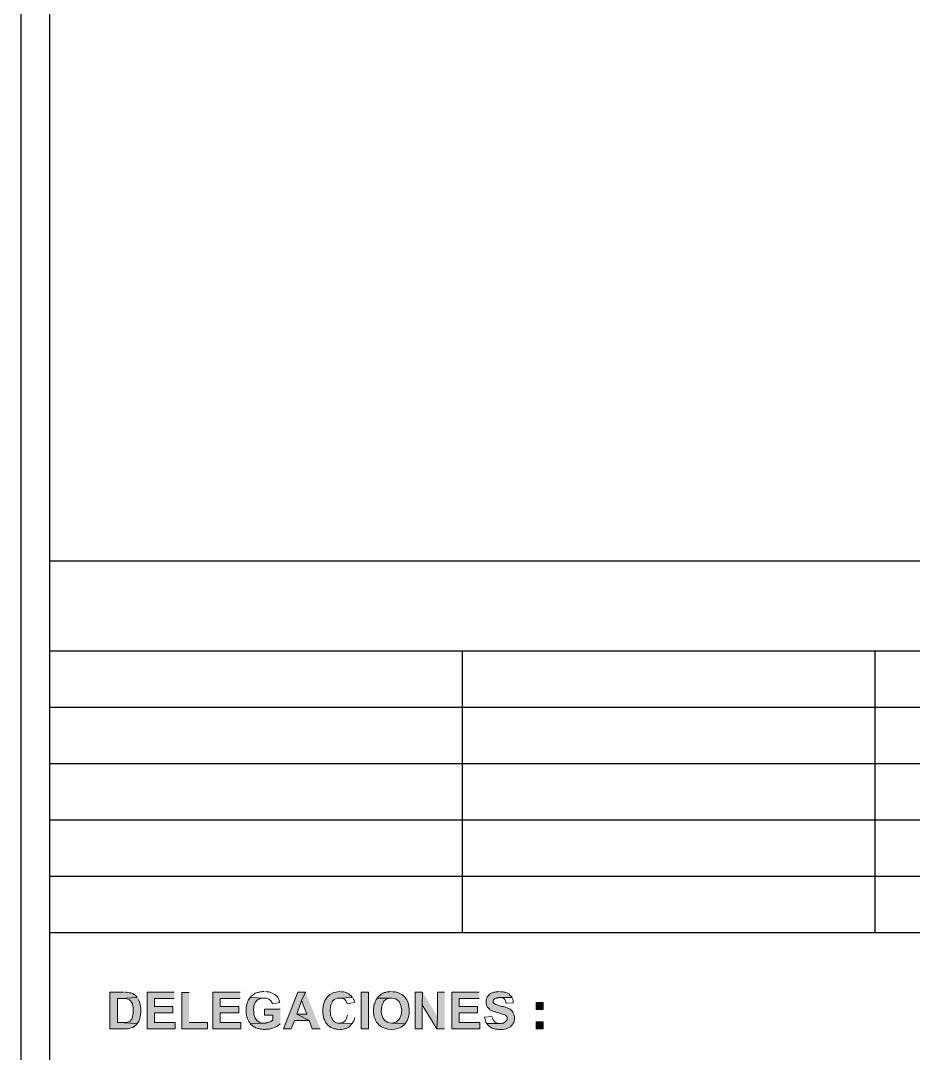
# Model space of a CAD drawing. Header units: inches. Extents: x 5 to 295, y 10 to 227.
# Drawn here: x 250.72 to 269.9, y 80.29 to 102.47 of the extents above; entities that cross this region are included whole.
import ezdxf

# ---------------------------------------------------------------- set-up
doc = ezdxf.new("R2010")
doc.units = ezdxf.units.IN
doc.header["$MEASUREMENT"] = 0
doc.layers.add('1- 1', color=1, linetype='Continuous')
doc.layers.add('1- 3', color=3, linetype='Continuous')

msp = doc.modelspace()

# ---------------------------------------------------------------- hatches: boundary and pattern name
at = {"layer": '1- 3'}
h = msp.add_hatch(color=256, dxfattribs=at)
edge = h.paths.add_edge_path()
edge.add_spline(control_points=[(252.935, 81.6), (252.935, 81.6), (252.643, 81.6), (252.643, 81.6), (252.643, 81.6), (252.643, 80.81), (252.643, 80.81), (252.643, 80.81), (252.943, 80.81), (252.943, 80.81), (253.049, 80.811), (253.149, 80.828), (253.22, 80.913), (253.22, 80.913), (253.228, 80.929), (253.228, 80.929), (253.228, 80.929), (252.801, 80.945), (252.801, 80.945), (252.801, 80.945), (252.801, 81.466), (252.801, 81.466), (252.801, 81.466), (252.872, 81.466), (252.872, 81.466), (252.872, 81.466), (253.228, 81.482), (253.228, 81.482), (253.228, 81.482), (253.22, 81.498), (253.22, 81.498), (253.134, 81.588), (253.099, 81.579), (252.991, 81.6), (252.991, 81.6), (252.959, 81.6), (252.959, 81.6)], knot_values=[0, 0, 0, 0, 0.035278, 0.035278, 0.035278, 0.070556, 0.070556, 0.070556, 0.105833, 0.105833, 0.105833, 0.141111, 0.141111, 0.141111, 0.176389, 0.176389, 0.176389, 0.211667, 0.211667, 0.211667, 0.246944, 0.246944, 0.246944, 0.282222, 0.282222, 0.282222, 0.3175, 0.3175, 0.3175, 0.352778, 0.352778, 0.352778, 0.388056, 0.388056, 0.388056, 0.423333, 0.423333, 0.423333, 0.423333], degree=3, periodic=0)
edge.add_line((252.959, 81.6), (252.935, 81.6))
h = msp.add_hatch(color=256, dxfattribs=at)
edge = h.paths.add_edge_path()
edge.add_spline(control_points=[(253.228, 81.482), (253.228, 81.482), (252.872, 81.466), (252.872, 81.466), (252.872, 81.466), (252.935, 81.466), (252.935, 81.466), (253.075, 81.462), (253.131, 81.395), (253.141, 81.261), (253.141, 81.261), (253.141, 81.19), (253.141, 81.19), (253.145, 81.134), (253.126, 81.085), (253.117, 81.032), (253.117, 81.032), (253.109, 81.016), (253.109, 81.016), (253.109, 81.016), (253.093, 81), (253.093, 81), (253.093, 81), (253.085, 80.984), (253.085, 80.984), (253.085, 80.984), (253.077, 80.976), (253.077, 80.976), (253.077, 80.976), (253.062, 80.968), (253.062, 80.968), (253.062, 80.968), (253.038, 80.96), (253.038, 80.96), (253.038, 80.96), (253.014, 80.953), (253.014, 80.953), (253.014, 80.953), (252.998, 80.945), (252.998, 80.945), (252.998, 80.945), (252.801, 80.945), (252.801, 80.945), (252.801, 80.945), (253.228, 80.929), (253.228, 80.929), (253.328, 81.031), (253.327, 81.331), (253.251, 81.442), (253.251, 81.442), (253.243, 81.458), (253.243, 81.458)], knot_values=[0, 0, 0, 0, 0.035278, 0.035278, 0.035278, 0.070556, 0.070556, 0.070556, 0.105833, 0.105833, 0.105833, 0.141111, 0.141111, 0.141111, 0.176389, 0.176389, 0.176389, 0.211667, 0.211667, 0.211667, 0.246944, 0.246944, 0.246944, 0.282222, 0.282222, 0.282222, 0.3175, 0.3175, 0.3175, 0.352778, 0.352778, 0.352778, 0.388056, 0.388056, 0.388056, 0.423333, 0.423333, 0.423333, 0.458611, 0.458611, 0.458611, 0.493889, 0.493889, 0.493889, 0.529167, 0.529167, 0.529167, 0.564444, 0.564444, 0.564444, 0.599722, 0.599722, 0.599722, 0.599722], degree=3, periodic=0)
edge.add_line((253.243, 81.458), (253.228, 81.482))
for points in [[(254.025, 81.6), (253.441, 81.6), (253.441, 80.81), (254.041, 80.81), (254.041, 80.945), (253.599, 80.945), (253.599, 81.158), (253.994, 81.158), (253.994, 81.292), (253.599, 81.292), (253.599, 81.466), (254.025, 81.466)], [(254.341, 81.592), (254.183, 81.592), (254.183, 80.81), (254.736, 80.81), (254.736, 80.945), (254.341, 80.945)], [(255.439, 81.6), (254.855, 81.6), (254.855, 80.81), (255.455, 80.81), (255.455, 80.945), (255.013, 80.945), (255.013, 81.158), (255.408, 81.158), (255.408, 81.292), (255.013, 81.292), (255.013, 81.466), (255.439, 81.466)], [(256.845, 81.6), (256.679, 81.6), (256.371, 80.81), (256.537, 80.81), (256.608, 80.992), (256.924, 80.992), (256.656, 81.126), (256.758, 81.419)], [(256.845, 81.6), (256.758, 81.419), (256.869, 81.126), (256.656, 81.126), (256.924, 80.992), (256.987, 80.81), (257.161, 80.81)], [(259.357, 81.6), (259.199, 81.6), (259.199, 80.81), (259.349, 80.81), (259.349, 81.324)], [(259.357, 81.6), (259.349, 81.324), (259.665, 80.81), (259.681, 81.071)], [(259.831, 81.6), (259.681, 81.6), (259.681, 81.071), (259.665, 80.81), (259.831, 80.81)], [(260.574, 81.6), (259.989, 81.6), (259.989, 80.81), (260.589, 80.81), (260.589, 80.945), (260.147, 80.945), (260.147, 81.158), (260.542, 81.158), (260.542, 81.292), (260.147, 81.292), (260.147, 81.466), (260.574, 81.466)]]:
    msp.add_hatch(color=256, dxfattribs=at).paths.add_polyline_path(points)
h = msp.add_hatch(color=256, dxfattribs=at)
edge = h.paths.add_edge_path()
edge.add_spline(control_points=[(255.653, 81.482), (255.653, 81.482), (255.637, 81.466), (255.637, 81.466), (255.637, 81.466), (255.629, 81.442), (255.629, 81.442), (255.629, 81.442), (255.613, 81.426), (255.613, 81.426), (255.613, 81.426), (255.613, 81.419), (255.613, 81.419), (255.613, 81.419), (255.605, 81.403), (255.605, 81.403), (255.605, 81.403), (255.597, 81.379), (255.597, 81.379), (255.597, 81.379), (255.589, 81.363), (255.589, 81.363), (255.589, 81.363), (255.574, 81.316), (255.574, 81.316), (255.574, 81.316), (255.574, 81.3), (255.574, 81.3), (255.574, 81.3), (255.566, 81.276), (255.566, 81.276), (255.566, 81.276), (255.566, 81.19), (255.566, 81.19), (255.567, 81.115), (255.585, 81.024), (255.629, 80.968), (255.629, 80.968), (255.637, 80.953), (255.637, 80.953), (255.637, 80.953), (255.653, 80.929), (255.653, 80.929), (255.653, 80.929), (255.953, 80.937), (255.953, 80.937), (255.953, 80.937), (255.921, 80.937), (255.921, 80.937), (255.797, 80.943), (255.735, 81.051), (255.731, 81.166), (255.731, 81.166), (255.731, 81.19), (255.731, 81.19), (255.731, 81.19), (255.724, 81.213), (255.724, 81.213), (255.724, 81.213), (255.724, 81.237), (255.724, 81.237), (255.738, 81.278), (255.732, 81.324), (255.755, 81.363), (255.755, 81.363), (255.763, 81.379), (255.763, 81.379), (255.763, 81.379), (255.779, 81.395), (255.779, 81.395), (255.779, 81.395), (255.787, 81.411), (255.787, 81.411), (255.787, 81.411), (255.81, 81.434), (255.81, 81.434), (255.81, 81.434), (255.826, 81.442), (255.826, 81.442), (255.826, 81.442), (255.85, 81.45), (255.85, 81.45), (255.85, 81.45), (255.866, 81.466), (255.866, 81.466), (255.866, 81.466), (255.889, 81.466), (255.889, 81.466), (255.889, 81.466), (255.905, 81.474), (255.905, 81.474), (255.905, 81.474), (255.953, 81.474), (255.953, 81.474)], knot_values=[0, 0, 0, 0, 0.035278, 0.035278, 0.035278, 0.070556, 0.070556, 0.070556, 0.105833, 0.105833, 0.105833, 0.141111, 0.141111, 0.141111, 0.176389, 0.176389, 0.176389, 0.211667, 0.211667, 0.211667, 0.246944, 0.246944, 0.246944, 0.282222, 0.282222, 0.282222, 0.3175, 0.3175, 0.3175, 0.352778, 0.352778, 0.352778, 0.388056, 0.388056, 0.388056, 0.423333, 0.423333, 0.423333, 0.458611, 0.458611, 0.458611, 0.493889, 0.493889, 0.493889, 0.529167, 0.529167, 0.529167, 0.564444, 0.564444, 0.564444, 0.599722, 0.599722, 0.599722, 0.635, 0.635, 0.635, 0.670278, 0.670278, 0.670278, 0.705556, 0.705556, 0.705556, 0.740833, 0.740833, 0.740833, 0.776111, 0.776111, 0.776111, 0.811389, 0.811389, 0.811389, 0.846667, 0.846667, 0.846667, 0.881944, 0.881944, 0.881944, 0.917222, 0.917222, 0.917222, 0.9525, 0.9525, 0.9525, 0.987778, 0.987778, 0.987778, 1.023056, 1.023056, 1.023056, 1.058333, 1.058333, 1.058333, 1.093611, 1.093611, 1.093611, 1.093611], degree=3, periodic=0)
edge.add_line((255.953, 81.474), (255.653, 81.482))
h = msp.add_hatch(color=256, dxfattribs=at)
edge = h.paths.add_edge_path()
edge.add_spline(control_points=[(257.58, 81.616), (257.58, 81.616), (257.564, 81.616), (257.564, 81.616), (257.564, 81.616), (257.54, 81.608), (257.54, 81.608), (257.267, 81.6), (257.166, 81.293), (257.232, 81.063), (257.232, 81.063), (257.232, 81.047), (257.232, 81.047), (257.232, 81.047), (257.24, 81.024), (257.24, 81.024), (257.24, 81.024), (257.248, 81.008), (257.248, 81.008), (257.285, 80.915), (257.364, 80.841), (257.461, 80.81), (257.461, 80.81), (257.485, 80.81), (257.485, 80.81), (257.485, 80.81), (257.509, 80.802), (257.509, 80.802), (257.509, 80.802), (257.525, 80.802), (257.525, 80.802), (257.565, 80.782), (257.609, 80.802), (257.651, 80.802), (257.651, 80.802), (257.675, 80.81), (257.675, 80.81), (257.675, 80.81), (257.69, 80.81), (257.69, 80.81), (257.718, 80.816), (257.773, 80.848), (257.793, 80.866), (257.793, 80.866), (257.809, 80.881), (257.809, 80.881), (257.809, 80.881), (257.817, 80.897), (257.817, 80.897), (257.817, 80.897), (257.848, 80.929), (257.848, 80.929), (257.848, 80.929), (257.572, 80.937), (257.572, 80.937), (257.572, 80.937), (257.54, 80.937), (257.54, 80.937), (257.493, 80.932), (257.459, 80.968), (257.43, 81), (257.43, 81), (257.422, 81.016), (257.422, 81.016), (257.422, 81.016), (257.406, 81.032), (257.406, 81.032), (257.406, 81.069), (257.373, 81.095), (257.382, 81.158), (257.382, 81.158), (257.374, 81.182), (257.374, 81.182), (257.374, 81.182), (257.374, 81.237), (257.374, 81.237), (257.374, 81.237), (257.382, 81.261), (257.382, 81.261), (257.377, 81.319), (257.393, 81.335), (257.414, 81.387), (257.414, 81.387), (257.422, 81.403), (257.422, 81.403), (257.422, 81.403), (257.43, 81.411), (257.43, 81.411), (257.485, 81.467), (257.458, 81.444), (257.532, 81.474), (257.532, 81.474), (257.572, 81.474), (257.572, 81.474), (257.572, 81.474), (257.856, 81.482), (257.856, 81.482), (257.856, 81.482), (257.841, 81.498), (257.841, 81.498), (257.793, 81.563), (257.71, 81.609), (257.627, 81.608), (257.627, 81.608), (257.604, 81.608), (257.604, 81.608)], knot_values=[0, 0, 0, 0, 0.035278, 0.035278, 0.035278, 0.070556, 0.070556, 0.070556, 0.105833, 0.105833, 0.105833, 0.141111, 0.141111, 0.141111, 0.176389, 0.176389, 0.176389, 0.211667, 0.211667, 0.211667, 0.246944, 0.246944, 0.246944, 0.282222, 0.282222, 0.282222, 0.3175, 0.3175, 0.3175, 0.352778, 0.352778, 0.352778, 0.388056, 0.388056, 0.388056, 0.423333, 0.423333, 0.423333, 0.458611, 0.458611, 0.458611, 0.493889, 0.493889, 0.493889, 0.529167, 0.529167, 0.529167, 0.564444, 0.564444, 0.564444, 0.599722, 0.599722, 0.599722, 0.635, 0.635, 0.635, 0.670278, 0.670278, 0.670278, 0.705556, 0.705556, 0.705556, 0.740833, 0.740833, 0.740833, 0.776111, 0.776111, 0.776111, 0.811389, 0.811389, 0.811389, 0.846667, 0.846667, 0.846667, 0.881944, 0.881944, 0.881944, 0.917222, 0.917222, 0.917222, 0.9525, 0.9525, 0.9525, 0.987778, 0.987778, 0.987778, 1.023056, 1.023056, 1.023056, 1.058333, 1.058333, 1.058333, 1.093611, 1.093611, 1.093611, 1.128889, 1.128889, 1.128889, 1.164167, 1.164167, 1.164167, 1.199444, 1.199444, 1.199444, 1.234722, 1.234722, 1.234722, 1.234722], degree=3, periodic=0)
edge.add_line((257.604, 81.608), (257.58, 81.616))
h = msp.add_hatch(color=256, dxfattribs=at)
h.dxf.hatch_style = 2
h.paths.add_polyline_path([(258.196, 80.81), (258.196, 81.6), (258.038, 81.6), (258.038, 80.81)])
h = msp.add_hatch(color=256, dxfattribs=at)
edge = h.paths.add_edge_path()
edge.add_spline(control_points=[(258.386, 81.474), (258.386, 81.474), (258.378, 81.458), (258.378, 81.458), (258.378, 81.458), (258.362, 81.442), (258.362, 81.442), (258.362, 81.442), (258.354, 81.419), (258.354, 81.419), (258.354, 81.419), (258.346, 81.403), (258.346, 81.403), (258.346, 81.403), (258.338, 81.395), (258.338, 81.395), (258.338, 81.395), (258.33, 81.379), (258.33, 81.379), (258.33, 81.379), (258.33, 81.355), (258.33, 81.355), (258.33, 81.355), (258.322, 81.34), (258.322, 81.34), (258.322, 81.34), (258.314, 81.316), (258.314, 81.316), (258.314, 81.316), (258.314, 81.276), (258.314, 81.276), (258.314, 81.276), (258.307, 81.253), (258.307, 81.253), (258.307, 81.253), (258.307, 81.15), (258.307, 81.15), (258.307, 81.15), (258.314, 81.126), (258.314, 81.126), (258.314, 81.126), (258.314, 81.087), (258.314, 81.087), (258.314, 81.087), (258.33, 81.039), (258.33, 81.039), (258.33, 81.039), (258.338, 81.024), (258.338, 81.024), (258.338, 81.024), (258.346, 81), (258.346, 81), (258.346, 81), (258.37, 80.953), (258.37, 80.953), (258.37, 80.953), (258.401, 80.921), (258.401, 80.921), (258.401, 80.921), (258.409, 80.905), (258.409, 80.905), (258.409, 80.905), (258.417, 80.897), (258.417, 80.897), (258.557, 80.767), (258.813, 80.762), (258.954, 80.889), (258.954, 80.889), (258.986, 80.921), (258.986, 80.921), (258.986, 80.921), (258.694, 80.937), (258.694, 80.937), (258.46, 80.923), (258.425, 81.241), (258.52, 81.395), (258.52, 81.395), (258.528, 81.411), (258.528, 81.411), (258.528, 81.411), (258.536, 81.411), (258.536, 81.411), (258.536, 81.411), (258.567, 81.442), (258.567, 81.442), (258.567, 81.442), (258.583, 81.45), (258.583, 81.45), (258.583, 81.45), (258.607, 81.458), (258.607, 81.458), (258.607, 81.458), (258.622, 81.466), (258.622, 81.466), (258.622, 81.466), (258.646, 81.474), (258.646, 81.474), (258.646, 81.474), (258.694, 81.474), (258.694, 81.474)], knot_values=[0, 0, 0, 0, 0.035278, 0.035278, 0.035278, 0.070556, 0.070556, 0.070556, 0.105833, 0.105833, 0.105833, 0.141111, 0.141111, 0.141111, 0.176389, 0.176389, 0.176389, 0.211667, 0.211667, 0.211667, 0.246944, 0.246944, 0.246944, 0.282222, 0.282222, 0.282222, 0.3175, 0.3175, 0.3175, 0.352778, 0.352778, 0.352778, 0.388056, 0.388056, 0.388056, 0.423333, 0.423333, 0.423333, 0.458611, 0.458611, 0.458611, 0.493889, 0.493889, 0.493889, 0.529167, 0.529167, 0.529167, 0.564444, 0.564444, 0.564444, 0.599722, 0.599722, 0.599722, 0.635, 0.635, 0.635, 0.670278, 0.670278, 0.670278, 0.705556, 0.705556, 0.705556, 0.740833, 0.740833, 0.740833, 0.776111, 0.776111, 0.776111, 0.811389, 0.811389, 0.811389, 0.846667, 0.846667, 0.846667, 0.881944, 0.881944, 0.881944, 0.917222, 0.917222, 0.917222, 0.9525, 0.9525, 0.9525, 0.987778, 0.987778, 0.987778, 1.023056, 1.023056, 1.023056, 1.058333, 1.058333, 1.058333, 1.093611, 1.093611, 1.093611, 1.128889, 1.128889, 1.128889, 1.164167, 1.164167, 1.164167, 1.164167], degree=3, periodic=0)
edge.add_line((258.694, 81.474), (258.386, 81.474))
h = msp.add_hatch(color=256, dxfattribs=at)
edge = h.paths.add_edge_path()
edge.add_spline(control_points=[(258.686, 81.616), (258.686, 81.616), (258.67, 81.616), (258.67, 81.616), (258.67, 81.616), (258.646, 81.608), (258.646, 81.608), (258.558, 81.615), (258.586, 81.587), (258.536, 81.592), (258.536, 81.592), (258.504, 81.577), (258.504, 81.577), (258.471, 81.561), (258.444, 81.536), (258.417, 81.513), (258.417, 81.513), (258.401, 81.498), (258.401, 81.498), (258.401, 81.498), (258.386, 81.474), (258.386, 81.474), (258.386, 81.474), (258.694, 81.474), (258.694, 81.474), (258.975, 81.5), (258.983, 80.937), (258.709, 80.937), (258.709, 80.937), (258.694, 80.937), (258.694, 80.937), (258.694, 80.937), (258.986, 80.921), (258.986, 80.921), (258.986, 80.921), (258.994, 80.937), (258.994, 80.937), (259.101, 81.066), (259.101, 81.369), (258.978, 81.49), (258.978, 81.49), (258.97, 81.505), (258.97, 81.505), (258.97, 81.505), (258.962, 81.505), (258.962, 81.505), (258.905, 81.57), (258.818, 81.604), (258.733, 81.608), (258.733, 81.608), (258.709, 81.608), (258.709, 81.608)], knot_values=[0, 0, 0, 0, 0.035278, 0.035278, 0.035278, 0.070556, 0.070556, 0.070556, 0.105833, 0.105833, 0.105833, 0.141111, 0.141111, 0.141111, 0.176389, 0.176389, 0.176389, 0.211667, 0.211667, 0.211667, 0.246944, 0.246944, 0.246944, 0.282222, 0.282222, 0.282222, 0.3175, 0.3175, 0.3175, 0.352778, 0.352778, 0.352778, 0.388056, 0.388056, 0.388056, 0.423333, 0.423333, 0.423333, 0.458611, 0.458611, 0.458611, 0.493889, 0.493889, 0.493889, 0.529167, 0.529167, 0.529167, 0.564444, 0.564444, 0.564444, 0.599722, 0.599722, 0.599722, 0.599722], degree=3, periodic=0)
edge.add_line((258.709, 81.608), (258.686, 81.616))
h = msp.add_hatch(color=256, dxfattribs=at)
edge = h.paths.add_edge_path()
edge.add_spline(control_points=[(261.008, 81.616), (261.008, 81.616), (261, 81.616), (261, 81.616), (261, 81.616), (260.976, 81.608), (260.976, 81.608), (260.976, 81.608), (260.937, 81.608), (260.937, 81.608), (260.937, 81.608), (260.913, 81.6), (260.913, 81.6), (260.913, 81.6), (260.889, 81.6), (260.889, 81.6), (260.889, 81.6), (260.874, 81.592), (260.874, 81.592), (260.874, 81.592), (260.85, 81.584), (260.85, 81.584), (260.85, 81.584), (260.834, 81.577), (260.834, 81.577), (260.834, 81.577), (260.818, 81.569), (260.818, 81.569), (260.818, 81.569), (260.795, 81.553), (260.795, 81.553), (260.795, 81.553), (260.779, 81.537), (260.779, 81.537), (260.779, 81.537), (260.771, 81.521), (260.771, 81.521), (260.771, 81.521), (260.755, 81.505), (260.755, 81.505), (260.755, 81.505), (260.747, 81.498), (260.747, 81.498), (260.747, 81.498), (260.739, 81.474), (260.739, 81.474), (260.739, 81.474), (260.731, 81.458), (260.731, 81.458), (260.731, 81.458), (260.724, 81.434), (260.724, 81.434), (260.724, 81.434), (260.724, 81.34), (260.724, 81.34), (260.724, 81.34), (260.731, 81.324), (260.731, 81.324), (260.731, 81.324), (260.739, 81.3), (260.739, 81.3), (260.739, 81.3), (260.747, 81.284), (260.747, 81.284), (260.747, 81.284), (260.795, 81.237), (260.795, 81.237), (260.795, 81.237), (260.803, 81.221), (260.803, 81.221), (260.803, 81.221), (260.818, 81.213), (260.818, 81.213), (260.818, 81.213), (260.834, 81.205), (260.834, 81.205), (260.921, 81.169), (261.016, 81.149), (261.103, 81.118), (261.103, 81.118), (261.126, 81.111), (261.126, 81.111), (261.126, 81.111), (261.142, 81.103), (261.142, 81.103), (261.142, 81.103), (261.158, 81.087), (261.158, 81.087), (261.158, 81.087), (261.166, 81.079), (261.166, 81.079), (261.166, 81.079), (261.174, 81.063), (261.174, 81.063), (261.174, 81.063), (261.174, 81.016), (261.174, 81.016), (261.174, 81.016), (261.166, 81), (261.166, 81), (261.166, 81), (261.15, 80.976), (261.15, 80.976), (261.15, 80.976), (261.134, 80.96), (261.134, 80.96), (261.134, 80.96), (261.126, 80.953), (261.126, 80.953), (261.126, 80.953), (261.111, 80.945), (261.111, 80.945), (261.111, 80.945), (261.087, 80.937), (261.087, 80.937), (261.087, 80.937), (261.071, 80.937), (261.071, 80.937), (261.071, 80.937), (261.047, 80.929), (261.047, 80.929), (261.047, 80.929), (260.739, 80.929), (260.739, 80.929), (260.739, 80.929), (260.747, 80.913), (260.747, 80.913), (260.747, 80.913), (260.763, 80.897), (260.763, 80.897), (260.788, 80.847), (260.912, 80.793), (260.968, 80.802), (260.968, 80.802), (260.992, 80.795), (260.992, 80.795), (260.992, 80.795), (261.016, 80.795), (261.016, 80.795), (261.101, 80.797), (261.211, 80.81), (261.269, 80.881), (261.269, 80.881), (261.284, 80.897), (261.284, 80.897), (261.284, 80.897), (261.292, 80.913), (261.292, 80.913), (261.292, 80.913), (261.3, 80.913), (261.3, 80.913), (261.3, 80.913), (261.308, 80.937), (261.308, 80.937), (261.308, 80.937), (261.316, 80.953), (261.316, 80.953), (261.316, 80.953), (261.324, 80.976), (261.324, 80.976), (261.342, 81.033), (261.334, 81.097), (261.308, 81.15), (261.308, 81.15), (261.3, 81.166), (261.3, 81.166), (261.3, 81.166), (261.3, 81.174), (261.3, 81.174), (261.228, 81.246), (261.254, 81.23), (261.158, 81.268), (261.158, 81.268), (261.142, 81.276), (261.142, 81.276), (261.142, 81.276), (261.119, 81.284), (261.119, 81.284), (261.119, 81.284), (261.095, 81.292), (261.095, 81.292), (261.095, 81.292), (261.071, 81.292), (261.071, 81.292), (261.034, 81.302), (260.923, 81.327), (260.897, 81.355), (260.897, 81.355), (260.874, 81.379), (260.874, 81.379), (260.874, 81.379), (260.874, 81.419), (260.874, 81.419), (260.874, 81.419), (260.882, 81.434), (260.882, 81.434), (260.882, 81.434), (260.897, 81.45), (260.897, 81.45), (260.897, 81.45), (260.905, 81.458), (260.905, 81.458), (260.905, 81.458), (260.921, 81.466), (260.921, 81.466), (260.921, 81.466), (260.937, 81.474), (260.937, 81.474), (260.937, 81.474), (260.961, 81.474), (260.961, 81.474), (260.961, 81.474), (260.984, 81.482), (260.984, 81.482), (260.984, 81.482), (261.284, 81.482), (261.284, 81.482), (261.284, 81.482), (261.277, 81.498), (261.277, 81.498), (261.277, 81.498), (261.229, 81.545), (261.229, 81.545), (261.229, 81.545), (261.221, 81.561), (261.221, 81.561), (261.221, 81.561), (261.19, 81.577), (261.19, 81.577), (261.19, 81.577), (261.166, 81.584), (261.166, 81.584), (261.166, 81.584), (261.15, 81.592), (261.15, 81.592), (261.15, 81.592), (261.126, 81.6), (261.126, 81.6), (261.126, 81.6), (261.111, 81.6), (261.111, 81.6), (261.111, 81.6), (261.087, 81.608), (261.087, 81.608), (261.087, 81.608), (261.032, 81.608), (261.032, 81.608)], knot_values=[0, 0, 0, 0, 0.035278, 0.035278, 0.035278, 0.070556, 0.070556, 0.070556, 0.105833, 0.105833, 0.105833, 0.141111, 0.141111, 0.141111, 0.176389, 0.176389, 0.176389, 0.211667, 0.211667, 0.211667, 0.246944, 0.246944, 0.246944, 0.282222, 0.282222, 0.282222, 0.3175, 0.3175, 0.3175, 0.352778, 0.352778, 0.352778, 0.388056, 0.388056, 0.388056, 0.423333, 0.423333, 0.423333, 0.458611, 0.458611, 0.458611, 0.493889, 0.493889, 0.493889, 0.529167, 0.529167, 0.529167, 0.564444, 0.564444, 0.564444, 0.599722, 0.599722, 0.599722, 0.635, 0.635, 0.635, 0.670278, 0.670278, 0.670278, 0.705556, 0.705556, 0.705556, 0.740833, 0.740833, 0.740833, 0.776111, 0.776111, 0.776111, 0.811389, 0.811389, 0.811389, 0.846667, 0.846667, 0.846667, 0.881944, 0.881944, 0.881944, 0.917222, 0.917222, 0.917222, 0.9525, 0.9525, 0.9525, 0.987778, 0.987778, 0.987778, 1.023056, 1.023056, 1.023056, 1.058333, 1.058333, 1.058333, 1.093611, 1.093611, 1.093611, 1.128889, 1.128889, 1.128889, 1.164167, 1.164167, 1.164167, 1.199444, 1.199444, 1.199444, 1.234722, 1.234722, 1.234722, 1.27, 1.27, 1.27, 1.305278, 1.305278, 1.305278, 1.340556, 1.340556, 1.340556, 1.375833, 1.375833, 1.375833, 1.411111, 1.411111, 1.411111, 1.446389, 1.446389, 1.446389, 1.481667, 1.481667, 1.481667, 1.516944, 1.516944, 1.516944, 1.552222, 1.552222, 1.552222, 1.5875, 1.5875, 1.5875, 1.622778, 1.622778, 1.622778, 1.658056, 1.658056, 1.658056, 1.693333, 1.693333, 1.693333, 1.728611, 1.728611, 1.728611, 1.763889, 1.763889, 1.763889, 1.799167, 1.799167, 1.799167, 1.834444, 1.834444, 1.834444, 1.869722, 1.869722, 1.869722, 1.905, 1.905, 1.905, 1.940278, 1.940278, 1.940278, 1.975556, 1.975556, 1.975556, 2.010833, 2.010833, 2.010833, 2.046111, 2.046111, 2.046111, 2.081389, 2.081389, 2.081389, 2.116667, 2.116667, 2.116667, 2.151944, 2.151944, 2.151944, 2.187222, 2.187222, 2.187222, 2.2225, 2.2225, 2.2225, 2.257778, 2.257778, 2.257778, 2.293056, 2.293056, 2.293056, 2.328333, 2.328333, 2.328333, 2.363611, 2.363611, 2.363611, 2.398889, 2.398889, 2.398889, 2.434167, 2.434167, 2.434167, 2.469444, 2.469444, 2.469444, 2.504722, 2.504722, 2.504722, 2.54, 2.54, 2.54, 2.575278, 2.575278, 2.575278, 2.610556, 2.610556, 2.610556, 2.645833, 2.645833, 2.645833, 2.681111, 2.681111, 2.681111, 2.716389, 2.716389, 2.716389, 2.751667, 2.751667, 2.751667, 2.786944, 2.786944, 2.786944, 2.822222, 2.822222, 2.822222, 2.8575, 2.8575, 2.8575, 2.892778, 2.892778, 2.892778, 2.892778], degree=3, periodic=0)
edge.add_line((261.032, 81.608), (261.008, 81.616))
h = msp.add_hatch(color=256, dxfattribs=at)
edge = h.paths.add_edge_path()
edge.add_spline(control_points=[(256.3, 81.237), (256.3, 81.237), (255.961, 81.237), (255.961, 81.237), (255.961, 81.237), (255.961, 81.103), (255.961, 81.103), (255.961, 81.103), (256.142, 81.103), (256.142, 81.103), (256.142, 81.103), (256.142, 81), (256.142, 81), (256.142, 81), (256.134, 80.992), (256.134, 80.992), (256.134, 80.992), (256.111, 80.984), (256.111, 80.984), (256.111, 80.984), (256.095, 80.968), (256.095, 80.968), (256.095, 80.968), (256.079, 80.96), (256.079, 80.96), (256.079, 80.96), (256.055, 80.953), (256.055, 80.953), (256.055, 80.953), (256.04, 80.945), (256.04, 80.945), (256.04, 80.945), (256.016, 80.945), (256.016, 80.945), (256.016, 80.945), (255.992, 80.937), (255.992, 80.937), (255.992, 80.937), (255.953, 80.937), (255.953, 80.937), (255.953, 80.937), (255.653, 80.929), (255.653, 80.929), (255.653, 80.929), (255.66, 80.913), (255.66, 80.913), (255.66, 80.913), (255.676, 80.897), (255.676, 80.897), (255.676, 80.897), (255.692, 80.889), (255.692, 80.889), (255.692, 80.889), (255.708, 80.874), (255.708, 80.874), (255.708, 80.874), (255.731, 80.858), (255.731, 80.858), (255.731, 80.858), (255.747, 80.85), (255.747, 80.85), (255.747, 80.85), (255.755, 80.85), (255.755, 80.85), (255.755, 80.85), (255.771, 80.834), (255.771, 80.834), (255.771, 80.834), (255.787, 80.826), (255.787, 80.826), (255.787, 80.826), (255.81, 80.818), (255.81, 80.818), (255.857, 80.821), (255.843, 80.797), (255.913, 80.802), (255.913, 80.802), (255.937, 80.795), (255.937, 80.795), (255.937, 80.795), (255.984, 80.795), (255.984, 80.795), (255.984, 80.795), (256.008, 80.802), (256.008, 80.802), (256.042, 80.801), (256.079, 80.807), (256.111, 80.818), (256.111, 80.818), (256.158, 80.834), (256.158, 80.834), (256.215, 80.857), (256.2, 80.85), (256.253, 80.881), (256.253, 80.881), (256.269, 80.897), (256.269, 80.897), (256.269, 80.897), (256.284, 80.905), (256.284, 80.905), (256.284, 80.905), (256.3, 80.921), (256.3, 80.921)], knot_values=[0, 0, 0, 0, 0.035278, 0.035278, 0.035278, 0.070556, 0.070556, 0.070556, 0.105833, 0.105833, 0.105833, 0.141111, 0.141111, 0.141111, 0.176389, 0.176389, 0.176389, 0.211667, 0.211667, 0.211667, 0.246944, 0.246944, 0.246944, 0.282222, 0.282222, 0.282222, 0.3175, 0.3175, 0.3175, 0.352778, 0.352778, 0.352778, 0.388056, 0.388056, 0.388056, 0.423333, 0.423333, 0.423333, 0.458611, 0.458611, 0.458611, 0.493889, 0.493889, 0.493889, 0.529167, 0.529167, 0.529167, 0.564444, 0.564444, 0.564444, 0.599722, 0.599722, 0.599722, 0.635, 0.635, 0.635, 0.670278, 0.670278, 0.670278, 0.705556, 0.705556, 0.705556, 0.740833, 0.740833, 0.740833, 0.776111, 0.776111, 0.776111, 0.811389, 0.811389, 0.811389, 0.846667, 0.846667, 0.846667, 0.881944, 0.881944, 0.881944, 0.917222, 0.917222, 0.917222, 0.9525, 0.9525, 0.9525, 0.987778, 0.987778, 0.987778, 1.023056, 1.023056, 1.023056, 1.058333, 1.058333, 1.058333, 1.093611, 1.093611, 1.093611, 1.128889, 1.128889, 1.128889, 1.164167, 1.164167, 1.164167, 1.199444, 1.199444, 1.199444, 1.199444], degree=3, periodic=0)
edge.add_line((256.3, 80.921), (256.3, 81.237))
h = msp.add_hatch(color=256, dxfattribs=at)
h.dxf.hatch_style = 2
h.paths.add_polyline_path([(261.948, 81.229), (261.948, 81.379), (261.798, 81.379), (261.798, 81.229)])
h = msp.add_hatch(color=256, dxfattribs=at)
h.dxf.hatch_style = 2
h.paths.add_polyline_path([(261.948, 80.81), (261.948, 80.96), (261.798, 80.96), (261.798, 80.81)])

# ---------------------------------------------------------------- linework, layer by layer
at = {"layer": '1- 1', "lineweight": 25}
msp.add_lwpolyline([(250.724, 224.491), (250.724, 13.093)], dxfattribs=at)
at = {"layer": '1- 3', "lineweight": 25}
for points in [[(251.34, 123.67), (251.34, 41.845)], [(251.34, 90.866), (293.867, 90.866)], [(251.34, 88.93), (293.867, 88.93)], [(260.21, 88.93), (260.21, 82.88)], [(269.073, 88.93), (269.073, 82.88)], [(251.34, 87.722), (293.867, 87.722)], [(251.34, 86.513), (293.867, 86.513)], [(251.34, 85.305), (293.867, 85.305)], [(251.34, 84.088), (293.867, 84.088)], [(251.34, 82.88), (293.867, 82.88)]]:
    msp.add_lwpolyline(points, dxfattribs=at)
at = {"layer": '1- 3', "lineweight": 0}
for points in [[(254.025, 81.6), (253.441, 81.6), (253.441, 80.81), (254.041, 80.81), (254.041, 80.945), (253.599, 80.945), (253.599, 81.158), (253.994, 81.158), (253.994, 81.292), (253.599, 81.292), (253.599, 81.466), (254.025, 81.466)], [(254.341, 81.592), (254.183, 81.592), (254.183, 80.81), (254.736, 80.81), (254.736, 80.945), (254.341, 80.945)], [(255.439, 81.6), (254.855, 81.6), (254.855, 80.81), (255.455, 80.81), (255.455, 80.945), (255.013, 80.945), (255.013, 81.158), (255.408, 81.158), (255.408, 81.292), (255.013, 81.292), (255.013, 81.466), (255.439, 81.466)], [(256.845, 81.6), (256.679, 81.6), (256.371, 80.81), (256.537, 80.81), (256.608, 80.992), (256.924, 80.992), (256.656, 81.126), (256.758, 81.419)], [(256.845, 81.6), (256.758, 81.419), (256.869, 81.126), (256.656, 81.126), (256.924, 80.992), (256.987, 80.81), (257.161, 80.81)], [(258.196, 80.81), (258.196, 81.6), (258.038, 81.6), (258.038, 80.81), (258.196, 80.81)], [(259.357, 81.6), (259.199, 81.6), (259.199, 80.81), (259.349, 80.81), (259.349, 81.324)], [(259.357, 81.6), (259.349, 81.324), (259.665, 80.81), (259.681, 81.071)], [(259.831, 81.6), (259.681, 81.6), (259.681, 81.071), (259.665, 80.81), (259.831, 80.81)], [(260.574, 81.6), (259.989, 81.6), (259.989, 80.81), (260.589, 80.81), (260.589, 80.945), (260.147, 80.945), (260.147, 81.158), (260.542, 81.158), (260.542, 81.292), (260.147, 81.292), (260.147, 81.466), (260.574, 81.466)], [(261.948, 81.229), (261.948, 81.379), (261.798, 81.379), (261.798, 81.229), (261.948, 81.229)], [(261.948, 80.81), (261.948, 80.96), (261.798, 80.96), (261.798, 80.81), (261.948, 80.81)]]:
    msp.add_lwpolyline(points, dxfattribs=at)
for points, knots in [([(252.935, 81.6), (252.935, 81.6), (252.643, 81.6), (252.643, 81.6), (252.643, 81.6), (252.643, 80.81), (252.643, 80.81), (252.643, 80.81), (252.943, 80.81), (252.943, 80.81), (253.049, 80.811), (253.149, 80.828), (253.22, 80.913), (253.22, 80.913), (253.228, 80.929), (253.228, 80.929), (253.228, 80.929), (252.801, 80.945), (252.801, 80.945), (252.801, 80.945), (252.801, 81.466), (252.801, 81.466), (252.801, 81.466), (252.872, 81.466), (252.872, 81.466), (252.872, 81.466), (253.228, 81.482), (253.228, 81.482), (253.228, 81.482), (253.22, 81.498), (253.22, 81.498), (253.134, 81.588), (253.099, 81.579), (252.991, 81.6), (252.991, 81.6), (252.959, 81.6), (252.959, 81.6)], [0, 0, 0, 0, 1, 1, 1, 2, 2, 2, 3, 3, 3, 4, 4, 4, 5, 5, 5, 6, 6, 6, 7, 7, 7, 8, 8, 8, 9, 9, 9, 10, 10, 10, 11, 11, 11, 12, 12, 12, 12]), ([(253.228, 81.482), (253.228, 81.482), (252.872, 81.466), (252.872, 81.466), (252.872, 81.466), (252.935, 81.466), (252.935, 81.466), (253.075, 81.462), (253.131, 81.395), (253.141, 81.261), (253.141, 81.261), (253.141, 81.19), (253.141, 81.19), (253.145, 81.134), (253.126, 81.085), (253.117, 81.032), (253.117, 81.032), (253.109, 81.016), (253.109, 81.016), (253.109, 81.016), (253.093, 81), (253.093, 81), (253.093, 81), (253.085, 80.984), (253.085, 80.984), (253.085, 80.984), (253.077, 80.976), (253.077, 80.976), (253.077, 80.976), (253.062, 80.968), (253.062, 80.968), (253.062, 80.968), (253.038, 80.96), (253.038, 80.96), (253.038, 80.96), (253.014, 80.953), (253.014, 80.953), (253.014, 80.953), (252.998, 80.945), (252.998, 80.945), (252.998, 80.945), (252.801, 80.945), (252.801, 80.945), (252.801, 80.945), (253.228, 80.929), (253.228, 80.929), (253.328, 81.031), (253.327, 81.331), (253.251, 81.442), (253.251, 81.442), (253.243, 81.458), (253.243, 81.458)], [0, 0, 0, 0, 1, 1, 1, 2, 2, 2, 3, 3, 3, 4, 4, 4, 5, 5, 5, 6, 6, 6, 7, 7, 7, 8, 8, 8, 9, 9, 9, 10, 10, 10, 11, 11, 11, 12, 12, 12, 13, 13, 13, 14, 14, 14, 15, 15, 15, 16, 16, 16, 17, 17, 17, 17]), ([(255.653, 81.482), (255.653, 81.482), (255.637, 81.466), (255.637, 81.466), (255.637, 81.466), (255.629, 81.442), (255.629, 81.442), (255.629, 81.442), (255.613, 81.426), (255.613, 81.426), (255.613, 81.426), (255.613, 81.419), (255.613, 81.419), (255.613, 81.419), (255.605, 81.403), (255.605, 81.403), (255.605, 81.403), (255.597, 81.379), (255.597, 81.379), (255.597, 81.379), (255.589, 81.363), (255.589, 81.363), (255.589, 81.363), (255.574, 81.316), (255.574, 81.316), (255.574, 81.316), (255.574, 81.3), (255.574, 81.3), (255.574, 81.3), (255.566, 81.276), (255.566, 81.276), (255.566, 81.276), (255.566, 81.19), (255.566, 81.19), (255.567, 81.115), (255.585, 81.024), (255.629, 80.968), (255.629, 80.968), (255.637, 80.953), (255.637, 80.953), (255.637, 80.953), (255.653, 80.929), (255.653, 80.929), (255.653, 80.929), (255.953, 80.937), (255.953, 80.937), (255.953, 80.937), (255.921, 80.937), (255.921, 80.937), (255.797, 80.943), (255.735, 81.051), (255.731, 81.166), (255.731, 81.166), (255.731, 81.19), (255.731, 81.19), (255.731, 81.19), (255.724, 81.213), (255.724, 81.213), (255.724, 81.213), (255.724, 81.237), (255.724, 81.237), (255.738, 81.278), (255.732, 81.324), (255.755, 81.363), (255.755, 81.363), (255.763, 81.379), (255.763, 81.379), (255.763, 81.379), (255.779, 81.395), (255.779, 81.395), (255.779, 81.395), (255.787, 81.411), (255.787, 81.411), (255.787, 81.411), (255.81, 81.434), (255.81, 81.434), (255.81, 81.434), (255.826, 81.442), (255.826, 81.442), (255.826, 81.442), (255.85, 81.45), (255.85, 81.45), (255.85, 81.45), (255.866, 81.466), (255.866, 81.466), (255.866, 81.466), (255.889, 81.466), (255.889, 81.466), (255.889, 81.466), (255.905, 81.474), (255.905, 81.474), (255.905, 81.474), (255.953, 81.474), (255.953, 81.474)], [0, 0, 0, 0, 1, 1, 1, 2, 2, 2, 3, 3, 3, 4, 4, 4, 5, 5, 5, 6, 6, 6, 7, 7, 7, 8, 8, 8, 9, 9, 9, 10, 10, 10, 11, 11, 11, 12, 12, 12, 13, 13, 13, 14, 14, 14, 15, 15, 15, 16, 16, 16, 17, 17, 17, 18, 18, 18, 19, 19, 19, 20, 20, 20, 21, 21, 21, 22, 22, 22, 23, 23, 23, 24, 24, 24, 25, 25, 25, 26, 26, 26, 27, 27, 27, 28, 28, 28, 29, 29, 29, 30, 30, 30, 31, 31, 31, 31]), ([(255.953, 81.616), (255.953, 81.616), (255.929, 81.616), (255.929, 81.616), (255.929, 81.616), (255.905, 81.608), (255.905, 81.608), (255.846, 81.615), (255.842, 81.589), (255.803, 81.592), (255.803, 81.592), (255.787, 81.584), (255.787, 81.584), (255.787, 81.584), (255.763, 81.577), (255.763, 81.577), (255.739, 81.547), (255.702, 81.539), (255.676, 81.513), (255.676, 81.513), (255.668, 81.498), (255.668, 81.498), (255.668, 81.498), (255.653, 81.482), (255.653, 81.482), (255.653, 81.482), (255.953, 81.474), (255.953, 81.474), (256.023, 81.482), (256.102, 81.438), (256.126, 81.371), (256.126, 81.371), (256.134, 81.347), (256.134, 81.347), (256.134, 81.347), (256.292, 81.379), (256.292, 81.379), (256.292, 81.379), (256.284, 81.395), (256.284, 81.395), (256.265, 81.521), (256.128, 81.608), (256.008, 81.608), (256.008, 81.608), (255.984, 81.616), (255.984, 81.616)], [0, 0, 0, 0, 1, 1, 1, 2, 2, 2, 3, 3, 3, 4, 4, 4, 5, 5, 5, 6, 6, 6, 7, 7, 7, 8, 8, 8, 9, 9, 9, 10, 10, 10, 11, 11, 11, 12, 12, 12, 13, 13, 13, 14, 14, 14, 15, 15, 15, 15]), ([(257.58, 81.616), (257.58, 81.616), (257.564, 81.616), (257.564, 81.616), (257.564, 81.616), (257.54, 81.608), (257.54, 81.608), (257.267, 81.6), (257.166, 81.293), (257.232, 81.063), (257.232, 81.063), (257.232, 81.047), (257.232, 81.047), (257.232, 81.047), (257.24, 81.024), (257.24, 81.024), (257.24, 81.024), (257.248, 81.008), (257.248, 81.008), (257.285, 80.915), (257.364, 80.841), (257.461, 80.81), (257.461, 80.81), (257.485, 80.81), (257.485, 80.81), (257.485, 80.81), (257.509, 80.802), (257.509, 80.802), (257.509, 80.802), (257.525, 80.802), (257.525, 80.802), (257.565, 80.782), (257.609, 80.802), (257.651, 80.802), (257.651, 80.802), (257.675, 80.81), (257.675, 80.81), (257.675, 80.81), (257.69, 80.81), (257.69, 80.81), (257.718, 80.816), (257.773, 80.848), (257.793, 80.866), (257.793, 80.866), (257.809, 80.881), (257.809, 80.881), (257.809, 80.881), (257.817, 80.897), (257.817, 80.897), (257.817, 80.897), (257.848, 80.929), (257.848, 80.929), (257.848, 80.929), (257.572, 80.937), (257.572, 80.937), (257.572, 80.937), (257.54, 80.937), (257.54, 80.937), (257.493, 80.932), (257.459, 80.968), (257.43, 81), (257.43, 81), (257.422, 81.016), (257.422, 81.016), (257.422, 81.016), (257.406, 81.032), (257.406, 81.032), (257.406, 81.069), (257.373, 81.095), (257.382, 81.158), (257.382, 81.158), (257.374, 81.182), (257.374, 81.182), (257.374, 81.182), (257.374, 81.237), (257.374, 81.237), (257.374, 81.237), (257.382, 81.261), (257.382, 81.261), (257.377, 81.319), (257.393, 81.335), (257.414, 81.387), (257.414, 81.387), (257.422, 81.403), (257.422, 81.403), (257.422, 81.403), (257.43, 81.411), (257.43, 81.411), (257.485, 81.467), (257.458, 81.444), (257.532, 81.474), (257.532, 81.474), (257.572, 81.474), (257.572, 81.474), (257.572, 81.474), (257.856, 81.482), (257.856, 81.482), (257.856, 81.482), (257.841, 81.498), (257.841, 81.498), (257.793, 81.563), (257.71, 81.609), (257.627, 81.608), (257.627, 81.608), (257.604, 81.608), (257.604, 81.608)], [0, 0, 0, 0, 1, 1, 1, 2, 2, 2, 3, 3, 3, 4, 4, 4, 5, 5, 5, 6, 6, 6, 7, 7, 7, 8, 8, 8, 9, 9, 9, 10, 10, 10, 11, 11, 11, 12, 12, 12, 13, 13, 13, 14, 14, 14, 15, 15, 15, 16, 16, 16, 17, 17, 17, 18, 18, 18, 19, 19, 19, 20, 20, 20, 21, 21, 21, 22, 22, 22, 23, 23, 23, 24, 24, 24, 25, 25, 25, 26, 26, 26, 27, 27, 27, 28, 28, 28, 29, 29, 29, 30, 30, 30, 31, 31, 31, 32, 32, 32, 33, 33, 33, 34, 34, 34, 35, 35, 35, 35]), ([(257.856, 81.482), (257.856, 81.482), (257.572, 81.474), (257.572, 81.474), (257.572, 81.474), (257.58, 81.474), (257.58, 81.474), (257.671, 81.471), (257.697, 81.438), (257.738, 81.363), (257.738, 81.363), (257.738, 81.347), (257.738, 81.347), (257.738, 81.347), (257.896, 81.379), (257.896, 81.379), (257.896, 81.379), (257.896, 81.395), (257.896, 81.395), (257.896, 81.395), (257.88, 81.442), (257.88, 81.442), (257.88, 81.442), (257.864, 81.466), (257.864, 81.466)], [0, 0, 0, 0, 1, 1, 1, 2, 2, 2, 3, 3, 3, 4, 4, 4, 5, 5, 5, 6, 6, 6, 7, 7, 7, 8, 8, 8, 8]), ([(258.386, 81.474), (258.386, 81.474), (258.378, 81.458), (258.378, 81.458), (258.378, 81.458), (258.362, 81.442), (258.362, 81.442), (258.362, 81.442), (258.354, 81.419), (258.354, 81.419), (258.354, 81.419), (258.346, 81.403), (258.346, 81.403), (258.346, 81.403), (258.338, 81.395), (258.338, 81.395), (258.338, 81.395), (258.33, 81.379), (258.33, 81.379), (258.33, 81.379), (258.33, 81.355), (258.33, 81.355), (258.33, 81.355), (258.322, 81.34), (258.322, 81.34), (258.322, 81.34), (258.314, 81.316), (258.314, 81.316), (258.314, 81.316), (258.314, 81.276), (258.314, 81.276), (258.314, 81.276), (258.307, 81.253), (258.307, 81.253), (258.307, 81.253), (258.307, 81.15), (258.307, 81.15), (258.307, 81.15), (258.314, 81.126), (258.314, 81.126), (258.314, 81.126), (258.314, 81.087), (258.314, 81.087), (258.314, 81.087), (258.33, 81.039), (258.33, 81.039), (258.33, 81.039), (258.338, 81.024), (258.338, 81.024), (258.338, 81.024), (258.346, 81), (258.346, 81), (258.346, 81), (258.37, 80.953), (258.37, 80.953), (258.37, 80.953), (258.401, 80.921), (258.401, 80.921), (258.401, 80.921), (258.409, 80.905), (258.409, 80.905), (258.409, 80.905), (258.417, 80.897), (258.417, 80.897), (258.557, 80.767), (258.813, 80.762), (258.954, 80.889), (258.954, 80.889), (258.986, 80.921), (258.986, 80.921), (258.986, 80.921), (258.694, 80.937), (258.694, 80.937), (258.46, 80.923), (258.425, 81.241), (258.52, 81.395), (258.52, 81.395), (258.528, 81.411), (258.528, 81.411), (258.528, 81.411), (258.536, 81.411), (258.536, 81.411), (258.536, 81.411), (258.567, 81.442), (258.567, 81.442), (258.567, 81.442), (258.583, 81.45), (258.583, 81.45), (258.583, 81.45), (258.607, 81.458), (258.607, 81.458), (258.607, 81.458), (258.622, 81.466), (258.622, 81.466), (258.622, 81.466), (258.646, 81.474), (258.646, 81.474), (258.646, 81.474), (258.694, 81.474), (258.694, 81.474)], [0, 0, 0, 0, 1, 1, 1, 2, 2, 2, 3, 3, 3, 4, 4, 4, 5, 5, 5, 6, 6, 6, 7, 7, 7, 8, 8, 8, 9, 9, 9, 10, 10, 10, 11, 11, 11, 12, 12, 12, 13, 13, 13, 14, 14, 14, 15, 15, 15, 16, 16, 16, 17, 17, 17, 18, 18, 18, 19, 19, 19, 20, 20, 20, 21, 21, 21, 22, 22, 22, 23, 23, 23, 24, 24, 24, 25, 25, 25, 26, 26, 26, 27, 27, 27, 28, 28, 28, 29, 29, 29, 30, 30, 30, 31, 31, 31, 32, 32, 32, 33, 33, 33, 33]), ([(258.686, 81.616), (258.686, 81.616), (258.67, 81.616), (258.67, 81.616), (258.67, 81.616), (258.646, 81.608), (258.646, 81.608), (258.558, 81.615), (258.586, 81.587), (258.536, 81.592), (258.536, 81.592), (258.504, 81.577), (258.504, 81.577), (258.471, 81.561), (258.444, 81.536), (258.417, 81.513), (258.417, 81.513), (258.401, 81.498), (258.401, 81.498), (258.401, 81.498), (258.386, 81.474), (258.386, 81.474), (258.386, 81.474), (258.694, 81.474), (258.694, 81.474), (258.975, 81.5), (258.983, 80.937), (258.709, 80.937), (258.709, 80.937), (258.694, 80.937), (258.694, 80.937), (258.694, 80.937), (258.986, 80.921), (258.986, 80.921), (258.986, 80.921), (258.994, 80.937), (258.994, 80.937), (259.101, 81.066), (259.101, 81.369), (258.978, 81.49), (258.978, 81.49), (258.97, 81.505), (258.97, 81.505), (258.97, 81.505), (258.962, 81.505), (258.962, 81.505), (258.905, 81.57), (258.818, 81.604), (258.733, 81.608), (258.733, 81.608), (258.709, 81.608), (258.709, 81.608)], [0, 0, 0, 0, 1, 1, 1, 2, 2, 2, 3, 3, 3, 4, 4, 4, 5, 5, 5, 6, 6, 6, 7, 7, 7, 8, 8, 8, 9, 9, 9, 10, 10, 10, 11, 11, 11, 12, 12, 12, 13, 13, 13, 14, 14, 14, 15, 15, 15, 16, 16, 16, 17, 17, 17, 17]), ([(261.008, 81.616), (261.008, 81.616), (261, 81.616), (261, 81.616), (261, 81.616), (260.976, 81.608), (260.976, 81.608), (260.976, 81.608), (260.937, 81.608), (260.937, 81.608), (260.937, 81.608), (260.913, 81.6), (260.913, 81.6), (260.913, 81.6), (260.889, 81.6), (260.889, 81.6), (260.889, 81.6), (260.874, 81.592), (260.874, 81.592), (260.874, 81.592), (260.85, 81.584), (260.85, 81.584), (260.85, 81.584), (260.834, 81.577), (260.834, 81.577), (260.834, 81.577), (260.818, 81.569), (260.818, 81.569), (260.818, 81.569), (260.795, 81.553), (260.795, 81.553), (260.795, 81.553), (260.779, 81.537), (260.779, 81.537), (260.779, 81.537), (260.771, 81.521), (260.771, 81.521), (260.771, 81.521), (260.755, 81.505), (260.755, 81.505), (260.755, 81.505), (260.747, 81.498), (260.747, 81.498), (260.747, 81.498), (260.739, 81.474), (260.739, 81.474), (260.739, 81.474), (260.731, 81.458), (260.731, 81.458), (260.731, 81.458), (260.724, 81.434), (260.724, 81.434), (260.724, 81.434), (260.724, 81.34), (260.724, 81.34), (260.724, 81.34), (260.731, 81.324), (260.731, 81.324), (260.731, 81.324), (260.739, 81.3), (260.739, 81.3), (260.739, 81.3), (260.747, 81.284), (260.747, 81.284), (260.747, 81.284), (260.795, 81.237), (260.795, 81.237), (260.795, 81.237), (260.803, 81.221), (260.803, 81.221), (260.803, 81.221), (260.818, 81.213), (260.818, 81.213), (260.818, 81.213), (260.834, 81.205), (260.834, 81.205), (260.921, 81.169), (261.016, 81.149), (261.103, 81.118), (261.103, 81.118), (261.126, 81.111), (261.126, 81.111), (261.126, 81.111), (261.142, 81.103), (261.142, 81.103), (261.142, 81.103), (261.158, 81.087), (261.158, 81.087), (261.158, 81.087), (261.166, 81.079), (261.166, 81.079), (261.166, 81.079), (261.174, 81.063), (261.174, 81.063), (261.174, 81.063), (261.174, 81.016), (261.174, 81.016), (261.174, 81.016), (261.166, 81), (261.166, 81), (261.166, 81), (261.15, 80.976), (261.15, 80.976), (261.15, 80.976), (261.134, 80.96), (261.134, 80.96), (261.134, 80.96), (261.126, 80.953), (261.126, 80.953), (261.126, 80.953), (261.111, 80.945), (261.111, 80.945), (261.111, 80.945), (261.087, 80.937), (261.087, 80.937), (261.087, 80.937), (261.071, 80.937), (261.071, 80.937), (261.071, 80.937), (261.047, 80.929), (261.047, 80.929), (261.047, 80.929), (260.739, 80.929), (260.739, 80.929), (260.739, 80.929), (260.747, 80.913), (260.747, 80.913), (260.747, 80.913), (260.763, 80.897), (260.763, 80.897), (260.788, 80.847), (260.912, 80.793), (260.968, 80.802), (260.968, 80.802), (260.992, 80.795), (260.992, 80.795), (260.992, 80.795), (261.016, 80.795), (261.016, 80.795), (261.101, 80.797), (261.211, 80.81), (261.269, 80.881), (261.269, 80.881), (261.284, 80.897), (261.284, 80.897), (261.284, 80.897), (261.292, 80.913), (261.292, 80.913), (261.292, 80.913), (261.3, 80.913), (261.3, 80.913), (261.3, 80.913), (261.308, 80.937), (261.308, 80.937), (261.308, 80.937), (261.316, 80.953), (261.316, 80.953), (261.316, 80.953), (261.324, 80.976), (261.324, 80.976), (261.342, 81.033), (261.334, 81.097), (261.308, 81.15), (261.308, 81.15), (261.3, 81.166), (261.3, 81.166), (261.3, 81.166), (261.3, 81.174), (261.3, 81.174), (261.228, 81.246), (261.254, 81.23), (261.158, 81.268), (261.158, 81.268), (261.142, 81.276), (261.142, 81.276), (261.142, 81.276), (261.119, 81.284), (261.119, 81.284), (261.119, 81.284), (261.095, 81.292), (261.095, 81.292), (261.095, 81.292), (261.071, 81.292), (261.071, 81.292), (261.034, 81.302), (260.923, 81.327), (260.897, 81.355), (260.897, 81.355), (260.874, 81.379), (260.874, 81.379), (260.874, 81.379), (260.874, 81.419), (260.874, 81.419), (260.874, 81.419), (260.882, 81.434), (260.882, 81.434), (260.882, 81.434), (260.897, 81.45), (260.897, 81.45), (260.897, 81.45), (260.905, 81.458), (260.905, 81.458), (260.905, 81.458), (260.921, 81.466), (260.921, 81.466), (260.921, 81.466), (260.937, 81.474), (260.937, 81.474), (260.937, 81.474), (260.961, 81.474), (260.961, 81.474), (260.961, 81.474), (260.984, 81.482), (260.984, 81.482), (260.984, 81.482), (261.284, 81.482), (261.284, 81.482), (261.284, 81.482), (261.277, 81.498), (261.277, 81.498), (261.277, 81.498), (261.229, 81.545), (261.229, 81.545), (261.229, 81.545), (261.221, 81.561), (261.221, 81.561), (261.221, 81.561), (261.19, 81.577), (261.19, 81.577), (261.19, 81.577), (261.166, 81.584), (261.166, 81.584), (261.166, 81.584), (261.15, 81.592), (261.15, 81.592), (261.15, 81.592), (261.126, 81.6), (261.126, 81.6), (261.126, 81.6), (261.111, 81.6), (261.111, 81.6), (261.111, 81.6), (261.087, 81.608), (261.087, 81.608), (261.087, 81.608), (261.032, 81.608), (261.032, 81.608)], [0, 0, 0, 0, 1, 1, 1, 2, 2, 2, 3, 3, 3, 4, 4, 4, 5, 5, 5, 6, 6, 6, 7, 7, 7, 8, 8, 8, 9, 9, 9, 10, 10, 10, 11, 11, 11, 12, 12, 12, 13, 13, 13, 14, 14, 14, 15, 15, 15, 16, 16, 16, 17, 17, 17, 18, 18, 18, 19, 19, 19, 20, 20, 20, 21, 21, 21, 22, 22, 22, 23, 23, 23, 24, 24, 24, 25, 25, 25, 26, 26, 26, 27, 27, 27, 28, 28, 28, 29, 29, 29, 30, 30, 30, 31, 31, 31, 32, 32, 32, 33, 33, 33, 34, 34, 34, 35, 35, 35, 36, 36, 36, 37, 37, 37, 38, 38, 38, 39, 39, 39, 40, 40, 40, 41, 41, 41, 42, 42, 42, 43, 43, 43, 44, 44, 44, 45, 45, 45, 46, 46, 46, 47, 47, 47, 48, 48, 48, 49, 49, 49, 50, 50, 50, 51, 51, 51, 52, 52, 52, 53, 53, 53, 54, 54, 54, 55, 55, 55, 56, 56, 56, 57, 57, 57, 58, 58, 58, 59, 59, 59, 60, 60, 60, 61, 61, 61, 62, 62, 62, 63, 63, 63, 64, 64, 64, 65, 65, 65, 66, 66, 66, 67, 67, 67, 68, 68, 68, 69, 69, 69, 70, 70, 70, 71, 71, 71, 72, 72, 72, 73, 73, 73, 74, 74, 74, 75, 75, 75, 76, 76, 76, 77, 77, 77, 78, 78, 78, 79, 79, 79, 80, 80, 80, 81, 81, 81, 82, 82, 82, 82]), ([(261.284, 81.482), (261.284, 81.482), (261.008, 81.482), (261.008, 81.482), (261.008, 81.482), (261.032, 81.482), (261.032, 81.482), (261.123, 81.457), (261.101, 81.481), (261.15, 81.395), (261.15, 81.395), (261.15, 81.363), (261.15, 81.363), (261.15, 81.363), (261.308, 81.371), (261.308, 81.371), (261.308, 81.371), (261.308, 81.419), (261.308, 81.419), (261.308, 81.419), (261.292, 81.466), (261.292, 81.466)], [0, 0, 0, 0, 1, 1, 1, 2, 2, 2, 3, 3, 3, 4, 4, 4, 5, 5, 5, 6, 6, 6, 7, 7, 7, 7]), ([(256.3, 81.237), (256.3, 81.237), (255.961, 81.237), (255.961, 81.237), (255.961, 81.237), (255.961, 81.103), (255.961, 81.103), (255.961, 81.103), (256.142, 81.103), (256.142, 81.103), (256.142, 81.103), (256.142, 81), (256.142, 81), (256.142, 81), (256.134, 80.992), (256.134, 80.992), (256.134, 80.992), (256.111, 80.984), (256.111, 80.984), (256.111, 80.984), (256.095, 80.968), (256.095, 80.968), (256.095, 80.968), (256.079, 80.96), (256.079, 80.96), (256.079, 80.96), (256.055, 80.953), (256.055, 80.953), (256.055, 80.953), (256.04, 80.945), (256.04, 80.945), (256.04, 80.945), (256.016, 80.945), (256.016, 80.945), (256.016, 80.945), (255.992, 80.937), (255.992, 80.937), (255.992, 80.937), (255.953, 80.937), (255.953, 80.937), (255.953, 80.937), (255.653, 80.929), (255.653, 80.929), (255.653, 80.929), (255.66, 80.913), (255.66, 80.913), (255.66, 80.913), (255.676, 80.897), (255.676, 80.897), (255.676, 80.897), (255.692, 80.889), (255.692, 80.889), (255.692, 80.889), (255.708, 80.874), (255.708, 80.874), (255.708, 80.874), (255.731, 80.858), (255.731, 80.858), (255.731, 80.858), (255.747, 80.85), (255.747, 80.85), (255.747, 80.85), (255.755, 80.85), (255.755, 80.85), (255.755, 80.85), (255.771, 80.834), (255.771, 80.834), (255.771, 80.834), (255.787, 80.826), (255.787, 80.826), (255.787, 80.826), (255.81, 80.818), (255.81, 80.818), (255.857, 80.821), (255.843, 80.797), (255.913, 80.802), (255.913, 80.802), (255.937, 80.795), (255.937, 80.795), (255.937, 80.795), (255.984, 80.795), (255.984, 80.795), (255.984, 80.795), (256.008, 80.802), (256.008, 80.802), (256.042, 80.801), (256.079, 80.807), (256.111, 80.818), (256.111, 80.818), (256.158, 80.834), (256.158, 80.834), (256.215, 80.857), (256.2, 80.85), (256.253, 80.881), (256.253, 80.881), (256.269, 80.897), (256.269, 80.897), (256.269, 80.897), (256.284, 80.905), (256.284, 80.905), (256.284, 80.905), (256.3, 80.921), (256.3, 80.921)], [0, 0, 0, 0, 1, 1, 1, 2, 2, 2, 3, 3, 3, 4, 4, 4, 5, 5, 5, 6, 6, 6, 7, 7, 7, 8, 8, 8, 9, 9, 9, 10, 10, 10, 11, 11, 11, 12, 12, 12, 13, 13, 13, 14, 14, 14, 15, 15, 15, 16, 16, 16, 17, 17, 17, 18, 18, 18, 19, 19, 19, 20, 20, 20, 21, 21, 21, 22, 22, 22, 23, 23, 23, 24, 24, 24, 25, 25, 25, 26, 26, 26, 27, 27, 27, 28, 28, 28, 29, 29, 29, 30, 30, 30, 31, 31, 31, 32, 32, 32, 33, 33, 33, 34, 34, 34, 34]), ([(257.746, 81.103), (257.746, 81.103), (257.738, 81.087), (257.738, 81.087), (257.733, 81.02), (257.67, 80.937), (257.596, 80.937), (257.596, 80.937), (257.572, 80.937), (257.572, 80.937), (257.572, 80.937), (257.848, 80.929), (257.848, 80.929), (257.848, 80.929), (257.864, 80.96), (257.864, 80.96), (257.864, 80.96), (257.88, 80.984), (257.88, 80.984), (257.88, 80.984), (257.888, 81.008), (257.888, 81.008), (257.888, 81.008), (257.896, 81.024), (257.896, 81.024), (257.896, 81.024), (257.904, 81.055), (257.904, 81.055)], [0, 0, 0, 0, 1, 1, 1, 2, 2, 2, 3, 3, 3, 4, 4, 4, 5, 5, 5, 6, 6, 6, 7, 7, 7, 8, 8, 8, 9, 9, 9, 9]), ([(260.85, 81.079), (260.85, 81.079), (260.692, 81.063), (260.692, 81.063), (260.692, 81.063), (260.692, 81.055), (260.692, 81.055), (260.705, 81.013), (260.704, 80.96), (260.739, 80.929), (260.739, 80.929), (261.016, 80.929), (261.016, 80.929), (261.016, 80.929), (261, 80.929), (261, 80.929), (260.907, 80.949), (260.916, 80.948), (260.858, 81.032), (260.858, 81.032), (260.85, 81.055), (260.85, 81.055)], [0, 0, 0, 0, 1, 1, 1, 2, 2, 2, 3, 3, 3, 4, 4, 4, 5, 5, 5, 6, 6, 6, 7, 7, 7, 7])]:
    msp.add_open_spline(points, degree=3, knots=knots, dxfattribs=at)

doc.saveas('drawing.dxf')
